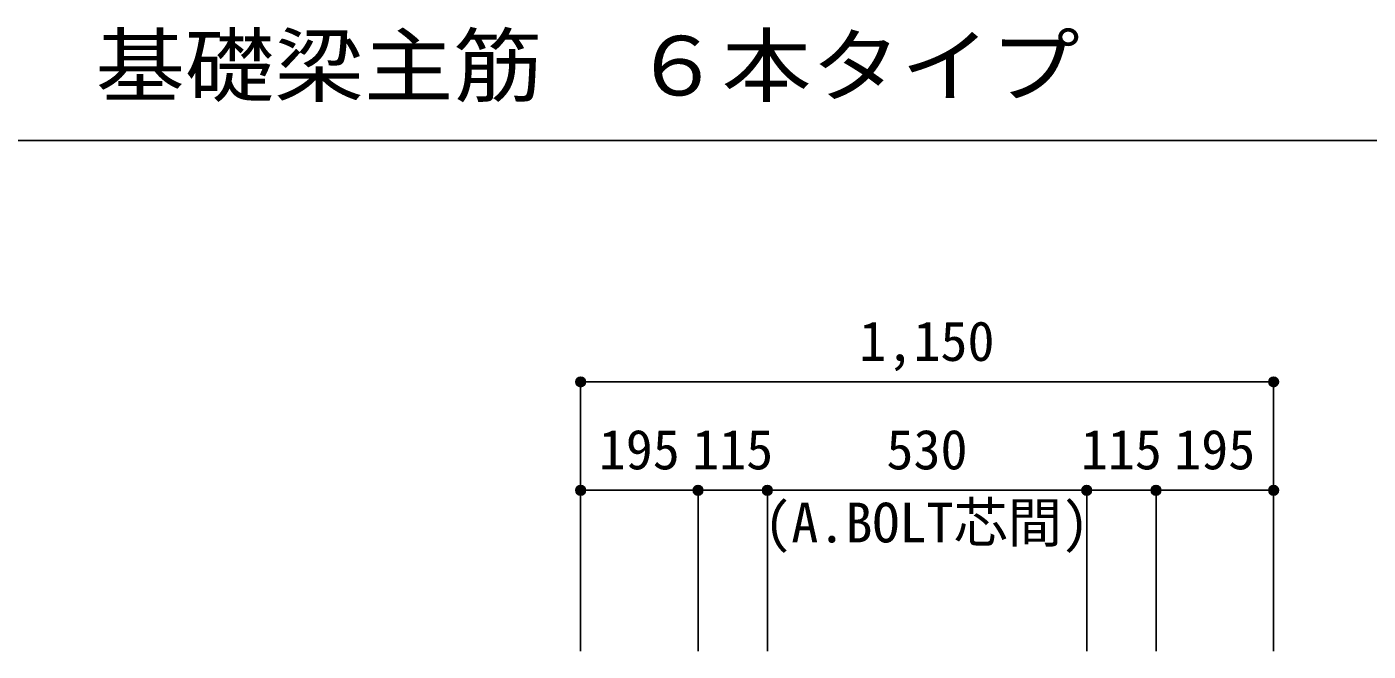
# Model space of a CAD drawing. Units: millimetres at full size, sheet at 1:30. Extents: x -5973 to 5954, y -4195 to 4201.
# Drawn here: x -942 to 1284, y -1070 to -33 of the extents above; entities that cross this region are included whole.
import ezdxf
from ezdxf.enums import TextEntityAlignment as Align

# ---------------------------------------------------------------- set-up
doc = ezdxf.new("R2010")
doc.units = ezdxf.units.MM
doc.header["$LTSCALE"] = 30
doc.header["$PDMODE"] = 32
doc.header["$PDSIZE"] = 15
for name, color, linetype in [('0-D', 4, 'Continuous'), ('6-7_文字', 7, 'Continuous'), ('F-0_枠', 6, 'Continuous')]:
    doc.layers.add(name, color=color, linetype=linetype)
doc.styles.add('ＭＳ ゴシック', font='')
doc.styles.get('ＭＳ ゴシック').set_extended_font_data('MS Gothic')

msp = doc.modelspace()

# ---------------------------------------------------------------- linework, layer by layer
at = {"layer": '0-D'}
for p, q in [((-22.56, -622.85), (-22.56, -802.85)), ((-22.56, -622.85), (1127.44, -622.85)), ((1127.44, -622.85), (1127.44, -802.85)), ((172.44, -802.85), (-22.56, -802.85)), ((-22.56, -802.85), (-22.56, -1069.89)), ((287.44, -802.85), (172.44, -802.85)), ((172.44, -802.85), (172.44, -1069.89)), ((817.44, -802.85), (287.44, -802.85)), ((287.44, -802.85), (287.44, -1069.89)), ((932.44, -802.85), (817.44, -802.85)), ((817.44, -802.85), (817.44, -1069.89)), ((1127.44, -802.85), (932.44, -802.85)), ((932.44, -802.85), (932.44, -1069.89)), ((1127.44, -802.85), (1127.44, -1069.89)), ((1127.44, -802.85), (1127.44, -1069.89))]:
    msp.add_line(p, q, dxfattribs=at)
for centre, radius in [((-22.56, -622.85), 8), ((-22.56, -622.85), 7.2), ((-22.56, -622.85), 6.4), ((-22.56, -622.85), 5.6), ((-22.56, -622.85), 4.8), ((-22.56, -622.85), 4), ((-22.56, -622.85), 3.2), ((-22.56, -622.85), 2.4), ((-22.56, -622.85), 1.6), ((-22.56, -622.85), 0.8), ((1127.44, -622.85), 8), ((1127.44, -622.85), 7.2), ((1127.44, -622.85), 6.4), ((1127.44, -622.85), 5.6), ((1127.44, -622.85), 4.8), ((1127.44, -622.85), 4), ((1127.44, -622.85), 3.2), ((1127.44, -622.85), 2.4), ((1127.44, -622.85), 1.6), ((1127.44, -622.85), 0.8), ((-22.56, -802.85), 8), ((-22.56, -802.85), 7.2), ((-22.56, -802.85), 6.4), ((-22.56, -802.85), 5.6), ((-22.56, -802.85), 4.8), ((-22.56, -802.85), 4), ((-22.56, -802.85), 3.2), ((-22.56, -802.85), 2.4), ((-22.56, -802.85), 1.6), ((172.44, -802.85), 8), ((172.44, -802.85), 7.2), ((172.44, -802.85), 6.4), ((172.44, -802.85), 5.6), ((172.44, -802.85), 4.8), ((172.44, -802.85), 4), ((172.44, -802.85), 3.2), ((172.44, -802.85), 2.4), ((172.44, -802.85), 1.6), ((287.44, -802.85), 8), ((287.44, -802.85), 7.2), ((287.44, -802.85), 6.4), ((287.44, -802.85), 5.6), ((287.44, -802.85), 4.8), ((287.44, -802.85), 4), ((287.44, -802.85), 3.2), ((287.44, -802.85), 2.4), ((287.44, -802.85), 1.6), ((817.44, -802.85), 8), ((817.44, -802.85), 7.2), ((817.44, -802.85), 6.4), ((817.44, -802.85), 5.6), ((817.44, -802.85), 4.8), ((817.44, -802.85), 4), ((817.44, -802.85), 3.2), ((817.44, -802.85), 2.4), ((817.44, -802.85), 1.6), ((932.44, -802.85), 8), ((932.44, -802.85), 7.2), ((932.44, -802.85), 6.4), ((932.44, -802.85), 5.6), ((932.44, -802.85), 4.8), ((932.44, -802.85), 4), ((932.44, -802.85), 3.2), ((932.44, -802.85), 2.4), ((932.44, -802.85), 1.6), ((1127.44, -802.85), 8), ((1127.44, -802.85), 7.2), ((1127.44, -802.85), 6.4), ((1127.44, -802.85), 5.6), ((1127.44, -802.85), 4.8), ((1127.44, -802.85), 4), ((1127.44, -802.85), 3.2), ((1127.44, -802.85), 2.4), ((1127.44, -802.85), 1.6), ((-22.56, -802.85), 0.8), ((172.44, -802.85), 0.8), ((287.44, -802.85), 0.8), ((817.44, -802.85), 0.8), ((932.44, -802.85), 0.8), ((1127.44, -802.85), 0.8)]:
    msp.add_circle(centre, radius, dxfattribs=at)
at = {"layer": '0-D', "color": 7}
for p in [(-22.56, -622.85), (-22.56, -622.85), (1127.44, -622.85), (-22.56, -802.85), (-22.56, -802.85), (172.44, -802.85), (172.44, -802.85), (287.44, -802.85), (287.44, -802.85), (817.44, -802.85), (817.44, -802.85), (932.44, -802.85), (932.44, -802.85), (1127.44, -802.85), (1127.44, -802.85)]:
    msp.add_point(p, dxfattribs=at)
at = {"layer": 'F-0_枠', "color": 2}
msp.add_line((-5972.88, -222.05), (3723.6, -222.05), dxfattribs=at)

# ---------------------------------------------------------------- texts
at = {"layer": '0-D', "style": 'ＭＳ ゴシック'}
for s, p in [('1,150', (439.94, -607.85)), ('195', (7.44, -787.85)), ('115', (162.44, -787.85)), ('530', (484.94, -787.85)), ('115', (807.44, -787.85)), ('195', (962.44, -787.85)), ('(A.BOLT芯間)', (282.19, -909.14))]:
    msp.add_text(s, height=65.98, dxfattribs=at).set_placement(p, align=Align.BOTTOM_LEFT)
at = {"layer": '6-7_文字', "color": 2, "style": 'ＭＳ ゴシック', "width": 1.1}
msp.add_text('\u3000\u3000基礎梁主筋\u3000６本タイプ', height=98.97, dxfattribs=at).set_placement((-1124.64, -177.05), align=Align.BOTTOM_LEFT)

doc.saveas('drawing.dxf')
